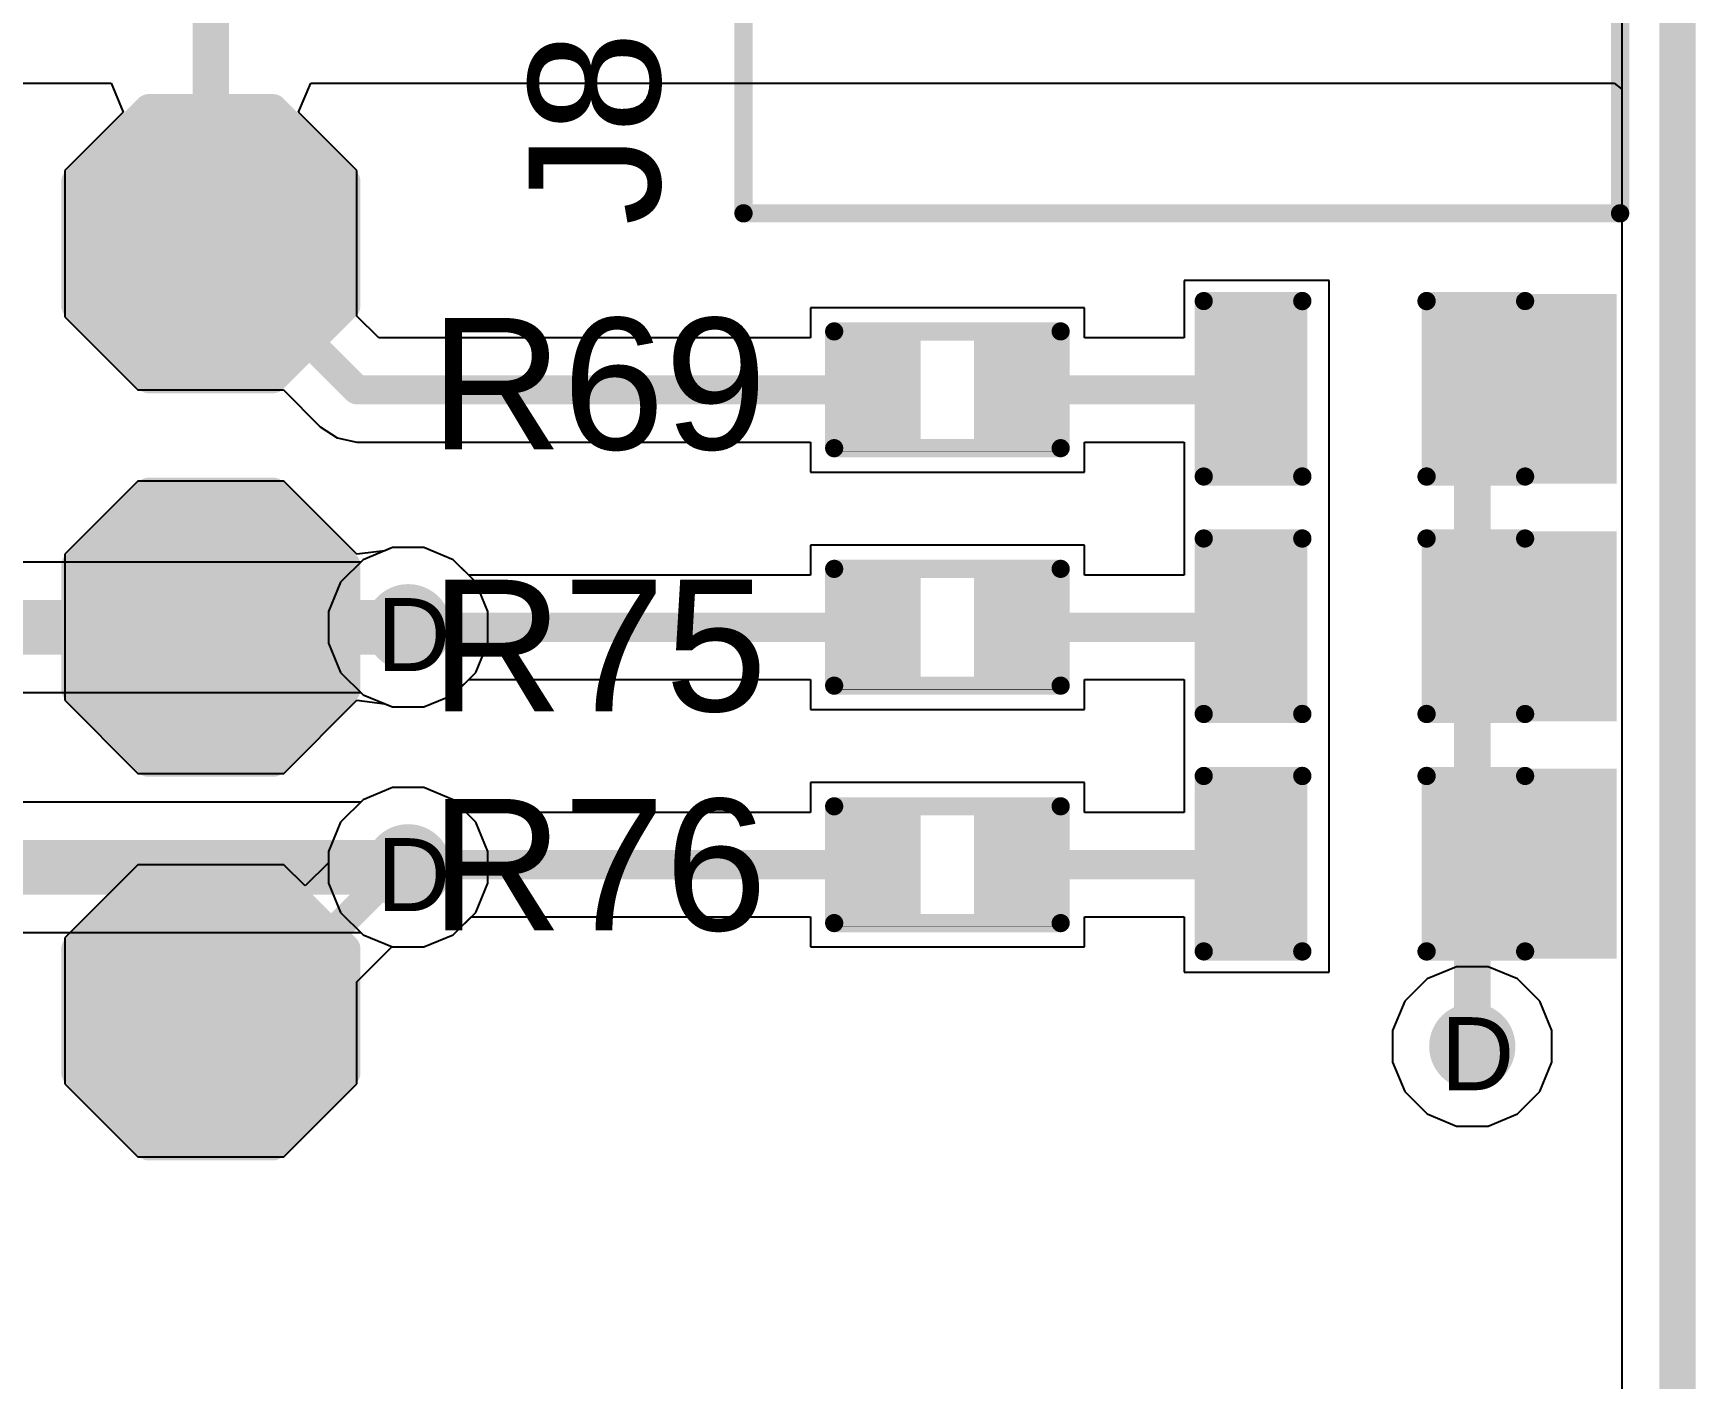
# Model space of a CAD drawing. Header units: inches. Extents: x -11 to 5428, y 0 to 5423.
# Drawn here: x 332.57 to 344.13, y 41.25 to 50.6 of the extents above; entities that cross this region are included whole.
import ezdxf

# ---------------------------------------------------------------- set-up
doc = ezdxf.new("R2010")
doc.units = ezdxf.units.IN
for name, color, linetype in [('Board Outline', 216, 'Continuous'), ('Bottom Layer', 5, 'Continuous'), ('Drill Drawing', 1, 'Continuous'), ('GND', 16, 'Continuous'), ('PWR', 76, 'Continuous'), ('Top Layer', 1, 'Continuous'), ('Top Overlay', 2, 'Continuous'), ('Top Paste', 8, 'Continuous'), ('Top Solder', 216, 'Continuous'), ('Via Holes', 16, 'Continuous')]:
    doc.layers.add(name, color=color, linetype=linetype)
doc.styles.add('Arial', font='', dxfattribs={"height": 0.2})
doc.styles.get('Arial').set_extended_font_data('Arial')

# ---------------------------------------------------------------- blocks, each defined once
blk = doc.blocks.new('T__________565')
at = {"layer": 'Top Layer'}
blk.add_hatch(color=1, dxfattribs=at).paths.add_polyline_path([(0.381, 0.762), (-0.381, 0.762), (-0.762, 0.381), (-0.762, -0.381), (-0.381, -0.762), (0.381, -0.762), (0.762, -0.381), (0.762, 0.381)])
at = {"layer": 'Top Paste'}
blk.add_hatch(color=8, dxfattribs=at).paths.add_polyline_path([(0.381, 0.762), (-0.381, 0.762), (-0.762, 0.381), (-0.762, -0.381), (-0.381, -0.762), (0.381, -0.762), (0.762, -0.381), (0.762, 0.381)])
at = {"layer": 'Top Solder'}
blk.add_hatch(color=216, dxfattribs=at).paths.add_polyline_path([(0.432, 0.864), (-0.432, 0.864), (-0.864, 0.432), (-0.864, -0.432), (-0.432, -0.864), (0.432, -0.864), (0.864, -0.432), (0.864, 0.432)])
at = {"layer": 'Top Overlay'}
for points in [[(-0.432, 0.94, 0.2, 0.2, 0), (-0.94, 0.432, 0.2, 0.2, 0)], [(-0.432, 0.94, 0.2, 0.2, 0), (0.432, 0.94, 0.2, 0.2, 0)], [(0.432, 0.94, 0.2, 0.2, 0), (0.94, 0.432, 0.2, 0.2, 0)], [(-0.94, 0.432, 0.2, 0.2, 0), (-0.94, -0.432, 0.2, 0.2, 0)], [(0.94, 0.432, 0.2, 0.2, 0), (0.94, -0.432, 0.2, 0.2, 0)], [(-0.94, -0.432, 0.2, 0.2, 0), (-0.432, -0.94, 0.2, 0.2, 0)], [(0.94, -0.432, 0.2, 0.2, 0), (0.432, -0.94, 0.2, 0.2, 0)], [(-0.432, -0.94, 0.2, 0.2, 0), (0.432, -0.94, 0.2, 0.2, 0)]]:
    blk.add_lwpolyline(points, format="xyseb", dxfattribs=at)
for points in [[(-0.482, 0.94, 0.1, 0.1, 1), (-0.382, 0.94, 0.1, 0.1, 1)], [(-0.482, 0.94, 0.1, 0.1, 1), (-0.382, 0.94, 0.1, 0.1, 1)], [(0.382, 0.94, 0.1, 0.1, 1), (0.482, 0.94, 0.1, 0.1, 1)], [(0.382, 0.94, 0.1, 0.1, 1), (0.482, 0.94, 0.1, 0.1, 1)], [(-0.99, 0.432, 0.1, 0.1, 1), (-0.89, 0.432, 0.1, 0.1, 1)], [(-0.99, 0.432, 0.1, 0.1, 1), (-0.89, 0.432, 0.1, 0.1, 1)], [(0.89, 0.432, 0.1, 0.1, 1), (0.99, 0.432, 0.1, 0.1, 1)], [(0.89, 0.432, 0.1, 0.1, 1), (0.99, 0.432, 0.1, 0.1, 1)], [(-0.99, -0.432, 0.1, 0.1, 1), (-0.89, -0.432, 0.1, 0.1, 1)], [(-0.99, -0.432, 0.1, 0.1, 1), (-0.89, -0.432, 0.1, 0.1, 1)], [(0.89, -0.432, 0.1, 0.1, 1), (0.99, -0.432, 0.1, 0.1, 1)], [(0.89, -0.432, 0.1, 0.1, 1), (0.99, -0.432, 0.1, 0.1, 1)], [(-0.482, -0.94, 0.1, 0.1, 1), (-0.382, -0.94, 0.1, 0.1, 1)], [(-0.482, -0.94, 0.1, 0.1, 1), (-0.382, -0.94, 0.1, 0.1, 1)], [(0.382, -0.94, 0.1, 0.1, 1), (0.482, -0.94, 0.1, 0.1, 1)], [(0.382, -0.94, 0.1, 0.1, 1), (0.482, -0.94, 0.1, 0.1, 1)]]:
    blk.add_lwpolyline(points, format="xyseb", close=True, dxfattribs=at)
blk = doc.blocks.new('LED_0603_566')
at = {"layer": 'Top Layer'}
for points in [[(-1, 0.5), (-0.5, 0.5), (-0.5, -0.5), (-1, -0.5)], [(0.5, 0.5), (1, 0.5), (1, -0.5), (0.5, -0.5)]]:
    blk.add_hatch(color=1, dxfattribs=at).paths.add_polyline_path(points)
at = {"layer": 'Top Overlay'}
blk.add_hatch(color=2, dxfattribs=at).paths.add_polyline_path([(1.118, -0.66), (1.753, -0.66), (1.753, 0.66), (1.118, 0.66)])
at = {"layer": 'Top Paste'}
for points in [[(-1, 0.5), (-0.5, 0.5), (-0.5, -0.5), (-1, -0.5)], [(0.5, 0.5), (1, 0.5), (1, -0.5), (0.5, -0.5)]]:
    blk.add_hatch(color=8, dxfattribs=at).paths.add_polyline_path(points)
at = {"layer": 'Top Solder'}
for points in [[(-1.102, 0.602), (-0.398, 0.602), (-0.398, -0.602), (-1.102, -0.602)], [(0.398, 0.602), (1.102, 0.602), (1.102, -0.602), (0.398, -0.602)]]:
    blk.add_hatch(color=216, dxfattribs=at).paths.add_polyline_path(points)
at = {"layer": 'Top Overlay'}
for points in [[(-1.118, -0.61, 0.127, 0.127, 0), (-1.118, 0.61, 0.127, 0.127, 0)], [(-1.118, 0.61, 0.127, 0.127, 0), (-0.432, 0.61, 0.127, 0.127, 0)], [(0.432, 0.61, 0.127, 0.127, 0), (1.118, 0.61, 0.127, 0.127, 0)], [(1.118, -0.61, 0.127, 0.127, 0), (1.118, 0.61, 0.127, 0.127, 0)], [(-1.118, -0.61, 0.127, 0.127, 0), (-0.432, -0.61, 0.127, 0.127, 0)], [(0.432, -0.61, 0.127, 0.127, 0), (1.118, -0.61, 0.127, 0.127, 0)]]:
    blk.add_lwpolyline(points, format="xyseb", dxfattribs=at)
for points in [[(-1.149, 0.61, 0.0635, 0.0635, 1), (-1.086, 0.61, 0.0635, 0.0635, 1)], [(-1.149, 0.61, 0.0635, 0.0635, 1), (-1.086, 0.61, 0.0635, 0.0635, 1)], [(-0.464, 0.61, 0.0635, 0.0635, 1), (-0.4, 0.61, 0.0635, 0.0635, 1)], [(0.4, 0.61, 0.0635, 0.0635, 1), (0.464, 0.61, 0.0635, 0.0635, 1)], [(1.086, 0.61, 0.0635, 0.0635, 1), (1.149, 0.61, 0.0635, 0.0635, 1)], [(1.086, 0.61, 0.0635, 0.0635, 1), (1.149, 0.61, 0.0635, 0.0635, 1)], [(-1.149, -0.61, 0.0635, 0.0635, 1), (-1.086, -0.61, 0.0635, 0.0635, 1)], [(-1.149, -0.61, 0.0635, 0.0635, 1), (-1.086, -0.61, 0.0635, 0.0635, 1)], [(-0.464, -0.61, 0.0635, 0.0635, 1), (-0.4, -0.61, 0.0635, 0.0635, 1)], [(0.4, -0.61, 0.0635, 0.0635, 1), (0.464, -0.61, 0.0635, 0.0635, 1)], [(1.086, -0.61, 0.0635, 0.0635, 1), (1.149, -0.61, 0.0635, 0.0635, 1)], [(1.086, -0.61, 0.0635, 0.0635, 1), (1.149, -0.61, 0.0635, 0.0635, 1)]]:
    blk.add_lwpolyline(points, format="xyseb", close=True, dxfattribs=at)
blk = doc.blocks.new('LED_0603_567')
at = {"layer": 'Top Layer'}
for points in [[(-1, 0.5), (-0.5, 0.5), (-0.5, -0.5), (-1, -0.5)], [(0.5, 0.5), (1, 0.5), (1, -0.5), (0.5, -0.5)]]:
    blk.add_hatch(color=1, dxfattribs=at).paths.add_polyline_path(points)
at = {"layer": 'Top Overlay'}
blk.add_hatch(color=2, dxfattribs=at).paths.add_polyline_path([(1.118, -0.66), (1.753, -0.66), (1.753, 0.66), (1.118, 0.66)])
at = {"layer": 'Top Paste'}
for points in [[(-1, 0.5), (-0.5, 0.5), (-0.5, -0.5), (-1, -0.5)], [(0.5, 0.5), (1, 0.5), (1, -0.5), (0.5, -0.5)]]:
    blk.add_hatch(color=8, dxfattribs=at).paths.add_polyline_path(points)
at = {"layer": 'Top Solder'}
for points in [[(-1.102, 0.602), (-0.398, 0.602), (-0.398, -0.602), (-1.102, -0.602)], [(0.398, 0.602), (1.102, 0.602), (1.102, -0.602), (0.398, -0.602)]]:
    blk.add_hatch(color=216, dxfattribs=at).paths.add_polyline_path(points)
at = {"layer": 'Top Overlay'}
for points in [[(-1.118, -0.61, 0.127, 0.127, 0), (-1.118, 0.61, 0.127, 0.127, 0)], [(-1.118, 0.61, 0.127, 0.127, 0), (-0.432, 0.61, 0.127, 0.127, 0)], [(0.432, 0.61, 0.127, 0.127, 0), (1.118, 0.61, 0.127, 0.127, 0)], [(1.118, -0.61, 0.127, 0.127, 0), (1.118, 0.61, 0.127, 0.127, 0)], [(-1.118, -0.61, 0.127, 0.127, 0), (-0.432, -0.61, 0.127, 0.127, 0)], [(0.432, -0.61, 0.127, 0.127, 0), (1.118, -0.61, 0.127, 0.127, 0)]]:
    blk.add_lwpolyline(points, format="xyseb", dxfattribs=at)
for points in [[(-1.149, 0.61, 0.0635, 0.0635, 1), (-1.086, 0.61, 0.0635, 0.0635, 1)], [(-1.149, 0.61, 0.0635, 0.0635, 1), (-1.086, 0.61, 0.0635, 0.0635, 1)], [(-0.464, 0.61, 0.0635, 0.0635, 1), (-0.4, 0.61, 0.0635, 0.0635, 1)], [(0.4, 0.61, 0.0635, 0.0635, 1), (0.464, 0.61, 0.0635, 0.0635, 1)], [(1.086, 0.61, 0.0635, 0.0635, 1), (1.149, 0.61, 0.0635, 0.0635, 1)], [(1.086, 0.61, 0.0635, 0.0635, 1), (1.149, 0.61, 0.0635, 0.0635, 1)], [(-1.149, -0.61, 0.0635, 0.0635, 1), (-1.086, -0.61, 0.0635, 0.0635, 1)], [(-1.149, -0.61, 0.0635, 0.0635, 1), (-1.086, -0.61, 0.0635, 0.0635, 1)], [(-0.464, -0.61, 0.0635, 0.0635, 1), (-0.4, -0.61, 0.0635, 0.0635, 1)], [(0.4, -0.61, 0.0635, 0.0635, 1), (0.464, -0.61, 0.0635, 0.0635, 1)], [(1.086, -0.61, 0.0635, 0.0635, 1), (1.149, -0.61, 0.0635, 0.0635, 1)], [(1.086, -0.61, 0.0635, 0.0635, 1), (1.149, -0.61, 0.0635, 0.0635, 1)]]:
    blk.add_lwpolyline(points, format="xyseb", close=True, dxfattribs=at)
blk = doc.blocks.new('LED_0603_568')
at = {"layer": 'Top Layer'}
for points in [[(-1, 0.5), (-0.5, 0.5), (-0.5, -0.5), (-1, -0.5)], [(0.5, 0.5), (1, 0.5), (1, -0.5), (0.5, -0.5)]]:
    blk.add_hatch(color=1, dxfattribs=at).paths.add_polyline_path(points)
at = {"layer": 'Top Overlay'}
blk.add_hatch(color=2, dxfattribs=at).paths.add_polyline_path([(1.118, -0.66), (1.753, -0.66), (1.753, 0.66), (1.118, 0.66)])
at = {"layer": 'Top Paste'}
for points in [[(-1, 0.5), (-0.5, 0.5), (-0.5, -0.5), (-1, -0.5)], [(0.5, 0.5), (1, 0.5), (1, -0.5), (0.5, -0.5)]]:
    blk.add_hatch(color=8, dxfattribs=at).paths.add_polyline_path(points)
at = {"layer": 'Top Solder'}
for points in [[(-1.102, 0.602), (-0.398, 0.602), (-0.398, -0.602), (-1.102, -0.602)], [(0.398, 0.602), (1.102, 0.602), (1.102, -0.602), (0.398, -0.602)]]:
    blk.add_hatch(color=216, dxfattribs=at).paths.add_polyline_path(points)
at = {"layer": 'Top Overlay'}
for points in [[(-1.118, -0.61, 0.127, 0.127, 0), (-1.118, 0.61, 0.127, 0.127, 0)], [(-1.118, 0.61, 0.127, 0.127, 0), (-0.432, 0.61, 0.127, 0.127, 0)], [(0.432, 0.61, 0.127, 0.127, 0), (1.118, 0.61, 0.127, 0.127, 0)], [(1.118, -0.61, 0.127, 0.127, 0), (1.118, 0.61, 0.127, 0.127, 0)], [(-1.118, -0.61, 0.127, 0.127, 0), (-0.432, -0.61, 0.127, 0.127, 0)], [(0.432, -0.61, 0.127, 0.127, 0), (1.118, -0.61, 0.127, 0.127, 0)]]:
    blk.add_lwpolyline(points, format="xyseb", dxfattribs=at)
for points in [[(-1.149, 0.61, 0.0635, 0.0635, 1), (-1.086, 0.61, 0.0635, 0.0635, 1)], [(-1.149, 0.61, 0.0635, 0.0635, 1), (-1.086, 0.61, 0.0635, 0.0635, 1)], [(-0.464, 0.61, 0.0635, 0.0635, 1), (-0.4, 0.61, 0.0635, 0.0635, 1)], [(0.4, 0.61, 0.0635, 0.0635, 1), (0.464, 0.61, 0.0635, 0.0635, 1)], [(1.086, 0.61, 0.0635, 0.0635, 1), (1.149, 0.61, 0.0635, 0.0635, 1)], [(1.086, 0.61, 0.0635, 0.0635, 1), (1.149, 0.61, 0.0635, 0.0635, 1)], [(-1.149, -0.61, 0.0635, 0.0635, 1), (-1.086, -0.61, 0.0635, 0.0635, 1)], [(-1.149, -0.61, 0.0635, 0.0635, 1), (-1.086, -0.61, 0.0635, 0.0635, 1)], [(-0.464, -0.61, 0.0635, 0.0635, 1), (-0.4, -0.61, 0.0635, 0.0635, 1)], [(0.4, -0.61, 0.0635, 0.0635, 1), (0.464, -0.61, 0.0635, 0.0635, 1)], [(1.086, -0.61, 0.0635, 0.0635, 1), (1.149, -0.61, 0.0635, 0.0635, 1)], [(1.086, -0.61, 0.0635, 0.0635, 1), (1.149, -0.61, 0.0635, 0.0635, 1)]]:
    blk.add_lwpolyline(points, format="xyseb", close=True, dxfattribs=at)
blk = doc.blocks.new('178_6165_0002_591')
at = {"layer": 'Top Overlay'}
for points in [[(10.033, 3.048, 0.127, 0.127, 0), (-10.033, 3.048, 0.127, 0.127, 0)], [(10.033, -3.048, 0.127, 0.127, 0), (10.033, 3.048, 0.127, 0.127, 0)], [(10.033, -3.048, 0.127, 0.127, 0), (-10.033, -3.048, 0.127, 0.127, 0)]]:
    blk.add_lwpolyline(points, format="xyseb", dxfattribs=at)
for points in [[(10.001, 3.048, 0.0635, 0.0635, 1), (10.065, 3.048, 0.0635, 0.0635, 1)], [(10.001, 3.048, 0.0635, 0.0635, 1), (10.065, 3.048, 0.0635, 0.0635, 1)], [(10.001, -3.048, 0.0635, 0.0635, 1), (10.065, -3.048, 0.0635, 0.0635, 1)], [(10.001, -3.048, 0.0635, 0.0635, 1), (10.065, -3.048, 0.0635, 0.0635, 1)]]:
    blk.add_lwpolyline(points, format="xyseb", close=True, dxfattribs=at)
blk = doc.blocks.new('R___0402_594')
at = {"layer": 'Top Layer'}
for points in [[(-0.699, -0.317), (-0.699, 0.318), (-0.241, 0.318), (-0.241, -0.317)], [(0.241, -0.317), (0.241, 0.318), (0.698, 0.318), (0.698, -0.317)]]:
    blk.add_hatch(color=1, dxfattribs=at).paths.add_polyline_path(points)
at = {"layer": 'Top Paste'}
for points in [[(-0.699, -0.317), (-0.699, 0.318), (-0.241, 0.318), (-0.241, -0.317)], [(0.241, -0.317), (0.241, 0.318), (0.698, 0.318), (0.698, -0.317)]]:
    blk.add_hatch(color=8, dxfattribs=at).paths.add_polyline_path(points)
at = {"layer": 'Top Solder'}
for points in [[(-0.754, -0.372), (-0.754, 0.373), (-0.186, 0.373), (-0.186, -0.372)], [(0.186, -0.372), (0.186, 0.373), (0.753, 0.373), (0.753, -0.372)]]:
    blk.add_hatch(color=216, dxfattribs=at).paths.add_polyline_path(points)
at = {"layer": 'Top Overlay'}
for points in [[(-0.787, 0.406, 0.127, 0.127, 0), (0.787, 0.406, 0.127, 0.127, 0)], [(-0.787, -0.406, 0.127, 0.127, 0), (-0.787, 0.406, 0.127, 0.127, 0)], [(0.787, -0.406, 0.127, 0.127, 0), (0.787, 0.406, 0.127, 0.127, 0)], [(-0.787, -0.406, 0.127, 0.127, 0), (0.787, -0.406, 0.127, 0.127, 0)], [(-0.813, -0.432, 0.00323, 0.00323, 0), (0.813, -0.432, 0.00323, 0.00323, 0)]]:
    blk.add_lwpolyline(points, format="xyseb", dxfattribs=at)
for points in [[(-0.819, 0.406, 0.0635, 0.0635, 1), (-0.756, 0.406, 0.0635, 0.0635, 1)], [(-0.819, 0.406, 0.0635, 0.0635, 1), (-0.756, 0.406, 0.0635, 0.0635, 1)], [(0.756, 0.406, 0.0635, 0.0635, 1), (0.819, 0.406, 0.0635, 0.0635, 1)], [(0.756, 0.406, 0.0635, 0.0635, 1), (0.819, 0.406, 0.0635, 0.0635, 1)], [(-0.819, -0.406, 0.0635, 0.0635, 1), (-0.756, -0.406, 0.0635, 0.0635, 1)], [(-0.819, -0.406, 0.0635, 0.0635, 1), (-0.756, -0.406, 0.0635, 0.0635, 1)], [(0.756, -0.406, 0.0635, 0.0635, 1), (0.819, -0.406, 0.0635, 0.0635, 1)], [(0.756, -0.406, 0.0635, 0.0635, 1), (0.819, -0.406, 0.0635, 0.0635, 1)], [(-0.814, -0.432, 0.00161, 0.00161, 1), (-0.812, -0.432, 0.00161, 0.00161, 1)], [(0.812, -0.432, 0.00161, 0.00161, 1), (0.814, -0.432, 0.00161, 0.00161, 1)]]:
    blk.add_lwpolyline(points, format="xyseb", close=True, dxfattribs=at)
blk = doc.blocks.new('R___0402_597')
at = {"layer": 'Top Layer'}
for points in [[(-0.699, -0.317), (-0.699, 0.318), (-0.241, 0.318), (-0.241, -0.317)], [(0.241, -0.317), (0.241, 0.318), (0.698, 0.318), (0.698, -0.317)]]:
    blk.add_hatch(color=1, dxfattribs=at).paths.add_polyline_path(points)
at = {"layer": 'Top Paste'}
for points in [[(-0.699, -0.317), (-0.699, 0.318), (-0.241, 0.318), (-0.241, -0.317)], [(0.241, -0.317), (0.241, 0.318), (0.698, 0.318), (0.698, -0.317)]]:
    blk.add_hatch(color=8, dxfattribs=at).paths.add_polyline_path(points)
at = {"layer": 'Top Solder'}
for points in [[(-0.754, -0.372), (-0.754, 0.373), (-0.186, 0.373), (-0.186, -0.372)], [(0.186, -0.372), (0.186, 0.373), (0.753, 0.373), (0.753, -0.372)]]:
    blk.add_hatch(color=216, dxfattribs=at).paths.add_polyline_path(points)
at = {"layer": 'Top Overlay'}
for points in [[(-0.787, 0.406, 0.127, 0.127, 0), (0.787, 0.406, 0.127, 0.127, 0)], [(-0.787, -0.406, 0.127, 0.127, 0), (-0.787, 0.406, 0.127, 0.127, 0)], [(0.787, -0.406, 0.127, 0.127, 0), (0.787, 0.406, 0.127, 0.127, 0)], [(-0.787, -0.406, 0.127, 0.127, 0), (0.787, -0.406, 0.127, 0.127, 0)], [(-0.813, -0.432, 0.00323, 0.00323, 0), (0.813, -0.432, 0.00323, 0.00323, 0)]]:
    blk.add_lwpolyline(points, format="xyseb", dxfattribs=at)
for points in [[(-0.819, 0.406, 0.0635, 0.0635, 1), (-0.756, 0.406, 0.0635, 0.0635, 1)], [(-0.819, 0.406, 0.0635, 0.0635, 1), (-0.756, 0.406, 0.0635, 0.0635, 1)], [(0.756, 0.406, 0.0635, 0.0635, 1), (0.819, 0.406, 0.0635, 0.0635, 1)], [(0.756, 0.406, 0.0635, 0.0635, 1), (0.819, 0.406, 0.0635, 0.0635, 1)], [(-0.819, -0.406, 0.0635, 0.0635, 1), (-0.756, -0.406, 0.0635, 0.0635, 1)], [(-0.819, -0.406, 0.0635, 0.0635, 1), (-0.756, -0.406, 0.0635, 0.0635, 1)], [(0.756, -0.406, 0.0635, 0.0635, 1), (0.819, -0.406, 0.0635, 0.0635, 1)], [(0.756, -0.406, 0.0635, 0.0635, 1), (0.819, -0.406, 0.0635, 0.0635, 1)], [(-0.814, -0.432, 0.00161, 0.00161, 1), (-0.812, -0.432, 0.00161, 0.00161, 1)], [(0.812, -0.432, 0.00161, 0.00161, 1), (0.814, -0.432, 0.00161, 0.00161, 1)]]:
    blk.add_lwpolyline(points, format="xyseb", close=True, dxfattribs=at)
blk = doc.blocks.new('R___0402_598')
at = {"layer": 'Top Layer'}
for points in [[(-0.699, -0.317), (-0.699, 0.318), (-0.241, 0.318), (-0.241, -0.317)], [(0.241, -0.317), (0.241, 0.318), (0.698, 0.318), (0.698, -0.317)]]:
    blk.add_hatch(color=1, dxfattribs=at).paths.add_polyline_path(points)
at = {"layer": 'Top Paste'}
for points in [[(-0.699, -0.317), (-0.699, 0.318), (-0.241, 0.318), (-0.241, -0.317)], [(0.241, -0.317), (0.241, 0.318), (0.698, 0.318), (0.698, -0.317)]]:
    blk.add_hatch(color=8, dxfattribs=at).paths.add_polyline_path(points)
at = {"layer": 'Top Solder'}
for points in [[(-0.754, -0.372), (-0.754, 0.373), (-0.186, 0.373), (-0.186, -0.372)], [(0.186, -0.372), (0.186, 0.373), (0.753, 0.373), (0.753, -0.372)]]:
    blk.add_hatch(color=216, dxfattribs=at).paths.add_polyline_path(points)
at = {"layer": 'Top Overlay'}
for points in [[(-0.787, -0.406, 0.127, 0.127, 0), (-0.787, 0.406, 0.127, 0.127, 0)], [(-0.787, 0.406, 0.127, 0.127, 0), (0.787, 0.406, 0.127, 0.127, 0)], [(0.787, -0.406, 0.127, 0.127, 0), (0.787, 0.406, 0.127, 0.127, 0)], [(-0.787, -0.406, 0.127, 0.127, 0), (0.787, -0.406, 0.127, 0.127, 0)], [(-0.813, -0.432, 0.00323, 0.00323, 0), (0.813, -0.432, 0.00323, 0.00323, 0)]]:
    blk.add_lwpolyline(points, format="xyseb", dxfattribs=at)
for points in [[(-0.819, 0.406, 0.0635, 0.0635, 1), (-0.756, 0.406, 0.0635, 0.0635, 1)], [(-0.819, 0.406, 0.0635, 0.0635, 1), (-0.756, 0.406, 0.0635, 0.0635, 1)], [(0.756, 0.406, 0.0635, 0.0635, 1), (0.819, 0.406, 0.0635, 0.0635, 1)], [(0.756, 0.406, 0.0635, 0.0635, 1), (0.819, 0.406, 0.0635, 0.0635, 1)], [(-0.819, -0.406, 0.0635, 0.0635, 1), (-0.756, -0.406, 0.0635, 0.0635, 1)], [(-0.819, -0.406, 0.0635, 0.0635, 1), (-0.756, -0.406, 0.0635, 0.0635, 1)], [(0.756, -0.406, 0.0635, 0.0635, 1), (0.819, -0.406, 0.0635, 0.0635, 1)], [(0.756, -0.406, 0.0635, 0.0635, 1), (0.819, -0.406, 0.0635, 0.0635, 1)], [(-0.814, -0.432, 0.00161, 0.00161, 1), (-0.812, -0.432, 0.00161, 0.00161, 1)], [(0.812, -0.432, 0.00161, 0.00161, 1), (0.814, -0.432, 0.00161, 0.00161, 1)]]:
    blk.add_lwpolyline(points, format="xyseb", close=True, dxfattribs=at)
blk = doc.blocks.new('T__________599')
at = {"layer": 'Top Layer'}
blk.add_hatch(color=1, dxfattribs=at).paths.add_polyline_path([(0.381, 0.762), (-0.381, 0.762), (-0.762, 0.381), (-0.762, -0.381), (-0.381, -0.762), (0.381, -0.762), (0.762, -0.381), (0.762, 0.381)])
at = {"layer": 'Top Paste'}
blk.add_hatch(color=8, dxfattribs=at).paths.add_polyline_path([(0.381, 0.762), (-0.381, 0.762), (-0.762, 0.381), (-0.762, -0.381), (-0.381, -0.762), (0.381, -0.762), (0.762, -0.381), (0.762, 0.381)])
at = {"layer": 'Top Solder'}
blk.add_hatch(color=216, dxfattribs=at).paths.add_polyline_path([(0.432, 0.864), (-0.432, 0.864), (-0.864, 0.432), (-0.864, -0.432), (-0.432, -0.864), (0.432, -0.864), (0.864, -0.432), (0.864, 0.432)])
at = {"layer": 'Top Overlay'}
for points in [[(-0.432, 0.94, 0.2, 0.2, 0), (-0.94, 0.432, 0.2, 0.2, 0)], [(0.432, 0.94, 0.2, 0.2, 0), (-0.432, 0.94, 0.2, 0.2, 0)], [(0.94, 0.432, 0.2, 0.2, 0), (0.432, 0.94, 0.2, 0.2, 0)], [(-0.94, 0.432, 0.2, 0.2, 0), (-0.94, -0.432, 0.2, 0.2, 0)], [(0.94, 0.432, 0.2, 0.2, 0), (0.94, -0.432, 0.2, 0.2, 0)], [(-0.432, -0.94, 0.2, 0.2, 0), (-0.94, -0.432, 0.2, 0.2, 0)], [(0.94, -0.432, 0.2, 0.2, 0), (0.432, -0.94, 0.2, 0.2, 0)], [(0.432, -0.94, 0.2, 0.2, 0), (-0.432, -0.94, 0.2, 0.2, 0)]]:
    blk.add_lwpolyline(points, format="xyseb", dxfattribs=at)
for points in [[(-0.482, 0.94, 0.1, 0.1, 1), (-0.382, 0.94, 0.1, 0.1, 1)], [(-0.482, 0.94, 0.1, 0.1, 1), (-0.382, 0.94, 0.1, 0.1, 1)], [(0.382, 0.94, 0.1, 0.1, 1), (0.482, 0.94, 0.1, 0.1, 1)], [(0.382, 0.94, 0.1, 0.1, 1), (0.482, 0.94, 0.1, 0.1, 1)], [(-0.99, 0.432, 0.1, 0.1, 1), (-0.89, 0.432, 0.1, 0.1, 1)], [(-0.99, 0.432, 0.1, 0.1, 1), (-0.89, 0.432, 0.1, 0.1, 1)], [(0.89, 0.432, 0.1, 0.1, 1), (0.99, 0.432, 0.1, 0.1, 1)], [(0.89, 0.432, 0.1, 0.1, 1), (0.99, 0.432, 0.1, 0.1, 1)], [(-0.99, -0.432, 0.1, 0.1, 1), (-0.89, -0.432, 0.1, 0.1, 1)], [(-0.99, -0.432, 0.1, 0.1, 1), (-0.89, -0.432, 0.1, 0.1, 1)], [(0.89, -0.432, 0.1, 0.1, 1), (0.99, -0.432, 0.1, 0.1, 1)], [(0.89, -0.432, 0.1, 0.1, 1), (0.99, -0.432, 0.1, 0.1, 1)], [(-0.482, -0.94, 0.1, 0.1, 1), (-0.382, -0.94, 0.1, 0.1, 1)], [(-0.482, -0.94, 0.1, 0.1, 1), (-0.382, -0.94, 0.1, 0.1, 1)], [(0.382, -0.94, 0.1, 0.1, 1), (0.482, -0.94, 0.1, 0.1, 1)], [(0.382, -0.94, 0.1, 0.1, 1), (0.482, -0.94, 0.1, 0.1, 1)]]:
    blk.add_lwpolyline(points, format="xyseb", close=True, dxfattribs=at)
blk = doc.blocks.new('T__________600')
at = {"layer": 'Top Layer'}
blk.add_hatch(color=1, dxfattribs=at).paths.add_polyline_path([(0.381, 0.762), (-0.381, 0.762), (-0.762, 0.381), (-0.762, -0.381), (-0.381, -0.762), (0.381, -0.762), (0.762, -0.381), (0.762, 0.381)])
at = {"layer": 'Top Paste'}
blk.add_hatch(color=8, dxfattribs=at).paths.add_polyline_path([(0.381, 0.762), (-0.381, 0.762), (-0.762, 0.381), (-0.762, -0.381), (-0.381, -0.762), (0.381, -0.762), (0.762, -0.381), (0.762, 0.381)])
at = {"layer": 'Top Solder'}
blk.add_hatch(color=216, dxfattribs=at).paths.add_polyline_path([(0.432, 0.864), (-0.432, 0.864), (-0.864, 0.432), (-0.864, -0.432), (-0.432, -0.864), (0.432, -0.864), (0.864, -0.432), (0.864, 0.432)])
at = {"layer": 'Top Overlay'}
for points in [[(-0.432, 0.94, 0.2, 0.2, 0), (-0.94, 0.432, 0.2, 0.2, 0)], [(0.432, 0.94, 0.2, 0.2, 0), (-0.432, 0.94, 0.2, 0.2, 0)], [(0.94, 0.432, 0.2, 0.2, 0), (0.432, 0.94, 0.2, 0.2, 0)], [(-0.94, 0.432, 0.2, 0.2, 0), (-0.94, -0.432, 0.2, 0.2, 0)], [(0.94, 0.432, 0.2, 0.2, 0), (0.94, -0.432, 0.2, 0.2, 0)], [(-0.432, -0.94, 0.2, 0.2, 0), (-0.94, -0.432, 0.2, 0.2, 0)], [(0.94, -0.432, 0.2, 0.2, 0), (0.432, -0.94, 0.2, 0.2, 0)], [(0.432, -0.94, 0.2, 0.2, 0), (-0.432, -0.94, 0.2, 0.2, 0)]]:
    blk.add_lwpolyline(points, format="xyseb", dxfattribs=at)
for points in [[(-0.482, 0.94, 0.1, 0.1, 1), (-0.382, 0.94, 0.1, 0.1, 1)], [(-0.482, 0.94, 0.1, 0.1, 1), (-0.382, 0.94, 0.1, 0.1, 1)], [(0.382, 0.94, 0.1, 0.1, 1), (0.482, 0.94, 0.1, 0.1, 1)], [(0.382, 0.94, 0.1, 0.1, 1), (0.482, 0.94, 0.1, 0.1, 1)], [(-0.99, 0.432, 0.1, 0.1, 1), (-0.89, 0.432, 0.1, 0.1, 1)], [(-0.99, 0.432, 0.1, 0.1, 1), (-0.89, 0.432, 0.1, 0.1, 1)], [(0.89, 0.432, 0.1, 0.1, 1), (0.99, 0.432, 0.1, 0.1, 1)], [(0.89, 0.432, 0.1, 0.1, 1), (0.99, 0.432, 0.1, 0.1, 1)], [(-0.99, -0.432, 0.1, 0.1, 1), (-0.89, -0.432, 0.1, 0.1, 1)], [(-0.99, -0.432, 0.1, 0.1, 1), (-0.89, -0.432, 0.1, 0.1, 1)], [(0.89, -0.432, 0.1, 0.1, 1), (0.99, -0.432, 0.1, 0.1, 1)], [(0.89, -0.432, 0.1, 0.1, 1), (0.99, -0.432, 0.1, 0.1, 1)], [(-0.482, -0.94, 0.1, 0.1, 1), (-0.382, -0.94, 0.1, 0.1, 1)], [(-0.482, -0.94, 0.1, 0.1, 1), (-0.382, -0.94, 0.1, 0.1, 1)], [(0.382, -0.94, 0.1, 0.1, 1), (0.482, -0.94, 0.1, 0.1, 1)], [(0.382, -0.94, 0.1, 0.1, 1), (0.482, -0.94, 0.1, 0.1, 1)]]:
    blk.add_lwpolyline(points, format="xyseb", close=True, dxfattribs=at)

msp = doc.modelspace()

# ---------------------------------------------------------------- hatches: boundary and pattern name
at = {"layer": 'Bottom Layer'}
h = msp.add_hatch(color=5, dxfattribs=at)
edge = h.paths.add_edge_path()
edge.add_arc((335.173, 46.475), 0.3, 0, 360)
h = msp.add_hatch(color=5, dxfattribs=at)
edge = h.paths.add_edge_path()
edge.add_arc((335.173, 44.806), 0.3, 0, 360)
h = msp.add_hatch(color=5, dxfattribs=at)
edge = h.paths.add_edge_path()
edge.add_arc((342.573, 43.561), 0.3, 0, 360)
at = {"layer": 'GND'}
h = msp.add_hatch(color=16, dxfattribs=at)
edge = h.paths.add_edge_path()
edge.add_arc((335.173, 46.475), 0.3, 0, 360)
h = msp.add_hatch(color=16, dxfattribs=at)
edge = h.paths.add_edge_path()
edge.add_arc((335.173, 44.806), 0.3, 0, 360)
h = msp.add_hatch(color=16, dxfattribs=at)
edge = h.paths.add_edge_path()
edge.add_arc((342.573, 43.561), 0.3, 0, 360)
at = {"layer": 'PWR'}
h = msp.add_hatch(color=76, dxfattribs=at)
edge = h.paths.add_edge_path()
edge.add_arc((335.173, 46.475), 0.3, 0, 360)
h = msp.add_hatch(color=76, dxfattribs=at)
edge = h.paths.add_edge_path()
edge.add_arc((335.173, 44.806), 0.3, 0, 360)
h = msp.add_hatch(color=76, dxfattribs=at)
edge = h.paths.add_edge_path()
edge.add_arc((342.573, 43.561), 0.3, 0, 360)
at = {"layer": 'Top Layer'}
h = msp.add_hatch(color=1, dxfattribs=at)
edge = h.paths.add_edge_path()
edge.add_arc((335.173, 46.475), 0.3, 0, 360)
h = msp.add_hatch(color=1, dxfattribs=at)
edge = h.paths.add_edge_path()
edge.add_arc((335.173, 44.806), 0.3, 0, 360)
h = msp.add_hatch(color=1, dxfattribs=at)
edge = h.paths.add_edge_path()
edge.add_arc((342.573, 43.561), 0.3, 0, 360)
at = {"layer": 'Via Holes'}
h = msp.add_hatch(color=7, dxfattribs=at)
edge = h.paths.add_edge_path()
edge.add_arc((335.173, 46.475), 0.15, 0, 360)
h = msp.add_hatch(color=7, dxfattribs=at)
edge = h.paths.add_edge_path()
edge.add_arc((335.173, 44.806), 0.15, 0, 360)
h = msp.add_hatch(color=7, dxfattribs=at)
edge = h.paths.add_edge_path()
edge.add_arc((342.573, 43.561), 0.15, 0, 360)

# ---------------------------------------------------------------- linework, layer by layer
at = {"layer": 'Board Outline'}
msp.add_lwpolyline([(344, 0, 0.254, 0.254, 0), (344, 110, 0.254, 0.254, 0)], format="xyseb", dxfattribs=at)
at = {"layer": 'Bottom Layer'}
for p, q in [((343.612, 100.285), (343.612, 9.715)), ((334.859, 46.944), (334.843, 46.928)), ((335.063, 47.029), (334.859, 46.944)), ((335.283, 47.029), (335.063, 47.029)), ((335.487, 46.944), (335.283, 47.029)), ((335.643, 46.788), (335.487, 46.944)), ((334.843, 46.928), (328.662, 46.928)), ((335.727, 46.585), (335.643, 46.788)), ((335.727, 46.364), (335.727, 46.585)), ((335.643, 46.161), (335.727, 46.364)), ((335.487, 46.005), (335.643, 46.161)), ((328.475, 46.021), (334.843, 46.021)), ((334.843, 46.021), (334.859, 46.005)), ((334.859, 46.005), (335.063, 45.921)), ((335.063, 45.921), (335.283, 45.921)), ((335.283, 45.921), (335.487, 46.005)), ((335.063, 45.36), (334.859, 45.275)), ((335.283, 45.36), (335.063, 45.36)), ((335.487, 45.275), (335.283, 45.36)), ((334.843, 45.259), (328.394, 45.259)), ((334.859, 45.275), (334.843, 45.259)), ((335.643, 45.119), (335.487, 45.275)), ((335.727, 44.916), (335.643, 45.119)), ((335.727, 44.695), (335.727, 44.916)), ((335.643, 44.492), (335.727, 44.695)), ((335.487, 44.336), (335.643, 44.492)), ((328.582, 44.352), (334.843, 44.352)), ((334.843, 44.352), (334.859, 44.336)), ((334.859, 44.336), (335.063, 44.252)), ((335.283, 44.252), (335.487, 44.336)), ((335.063, 44.252), (335.283, 44.252))]:
    msp.add_line(p, q, dxfattribs=at)
for points in [[(328.475, 46.475, 0.381, 0.381, 0), (335.173, 46.475, 0.381, 0.381, 0)], [(328.394, 44.806, 0.381, 0.381, 0), (335.173, 44.806, 0.381, 0.381, 0)]]:
    msp.add_lwpolyline(points, format="xyseb", dxfattribs=at)
for points in [[(335.078, 46.475, 0.191, 0.191, 1), (335.268, 46.475, 0.191, 0.191, 1)], [(335.078, 44.806, 0.191, 0.191, 1), (335.268, 44.806, 0.191, 0.191, 1)]]:
    msp.add_lwpolyline(points, format="xyseb", close=True, dxfattribs=at)
at = {"layer": 'GND'}
for p, q in [((343.612, 97.629), (343.612, 10.585)), ((334.859, 46.944), (334.703, 46.788)), ((335.063, 47.029), (334.859, 46.944)), ((335.283, 47.029), (335.063, 47.029)), ((335.487, 46.944), (335.283, 47.029)), ((335.643, 46.788), (335.487, 46.944)), ((334.703, 46.788), (334.619, 46.585)), ((335.727, 46.585), (335.643, 46.788)), ((334.619, 46.585), (334.619, 46.364)), ((335.727, 46.364), (335.727, 46.585)), ((334.619, 46.364), (334.703, 46.161)), ((335.643, 46.161), (335.727, 46.364)), ((334.703, 46.161), (334.859, 46.005)), ((335.487, 46.005), (335.643, 46.161)), ((334.859, 46.005), (335.063, 45.921)), ((335.063, 45.921), (335.283, 45.921)), ((335.283, 45.921), (335.487, 46.005)), ((335.063, 45.36), (334.859, 45.275)), ((335.283, 45.36), (335.063, 45.36)), ((335.487, 45.275), (335.283, 45.36)), ((334.859, 45.275), (334.703, 45.119)), ((335.643, 45.119), (335.487, 45.275)), ((334.703, 45.119), (334.619, 44.916)), ((335.727, 44.916), (335.643, 45.119)), ((334.619, 44.916), (334.619, 44.695)), ((335.727, 44.695), (335.727, 44.916)), ((334.619, 44.695), (334.703, 44.492)), ((335.643, 44.492), (335.727, 44.695)), ((334.703, 44.492), (334.859, 44.336)), ((335.487, 44.336), (335.643, 44.492)), ((334.859, 44.336), (335.063, 44.252)), ((335.283, 44.252), (335.487, 44.336)), ((335.063, 44.252), (335.283, 44.252))]:
    msp.add_line(p, q, dxfattribs=at)
at = {"layer": 'PWR'}
for p, q in [((343.612, 73.158), (343.612, 0.388)), ((334.859, 46.944), (334.703, 46.788)), ((335.063, 47.029), (334.859, 46.944)), ((335.283, 47.029), (335.063, 47.029)), ((335.487, 46.944), (335.283, 47.029)), ((335.643, 46.788), (335.487, 46.944)), ((334.703, 46.788), (334.619, 46.585)), ((335.727, 46.585), (335.643, 46.788)), ((334.619, 46.585), (334.619, 46.364)), ((335.727, 46.364), (335.727, 46.585)), ((334.619, 46.364), (334.703, 46.161)), ((335.643, 46.161), (335.727, 46.364)), ((334.703, 46.161), (334.859, 46.005)), ((335.487, 46.005), (335.643, 46.161)), ((334.859, 46.005), (335.063, 45.921)), ((335.063, 45.921), (335.283, 45.921)), ((335.283, 45.921), (335.487, 46.005)), ((335.063, 45.36), (334.859, 45.275)), ((335.283, 45.36), (335.063, 45.36)), ((335.487, 45.275), (335.283, 45.36)), ((334.859, 45.275), (334.703, 45.119)), ((335.643, 45.119), (335.487, 45.275)), ((334.703, 45.119), (334.619, 44.916)), ((335.727, 44.916), (335.643, 45.119)), ((334.619, 44.916), (334.619, 44.695)), ((335.727, 44.695), (335.727, 44.916)), ((334.619, 44.695), (334.703, 44.492)), ((335.643, 44.492), (335.727, 44.695)), ((334.703, 44.492), (334.859, 44.336)), ((335.487, 44.336), (335.643, 44.492)), ((334.859, 44.336), (335.063, 44.252)), ((335.283, 44.252), (335.487, 44.336)), ((335.063, 44.252), (335.283, 44.252)), ((342.463, 44.115), (342.26, 44.031)), ((342.684, 44.115), (342.463, 44.115)), ((342.887, 44.031), (342.684, 44.115)), ((342.26, 44.031), (342.104, 43.875)), ((343.043, 43.875), (342.887, 44.031)), ((342.104, 43.875), (342.019, 43.671)), ((343.127, 43.671), (343.043, 43.875)), ((342.019, 43.671), (342.019, 43.451)), ((343.127, 43.451), (343.127, 43.671)), ((342.019, 43.451), (342.104, 43.247)), ((343.043, 43.247), (343.127, 43.451)), ((342.104, 43.247), (342.26, 43.091)), ((342.887, 43.091), (343.043, 43.247)), ((342.26, 43.091), (342.463, 43.007)), ((342.684, 43.007), (342.887, 43.091)), ((342.463, 43.007), (342.684, 43.007))]:
    msp.add_line(p, q, dxfattribs=at)
at = {"layer": 'Top Layer'}
for p, q in [((326.301, 50.259), (333.107, 50.259)), ((333.107, 50.259), (333.192, 50.056)), ((334.411, 50.056), (334.495, 50.259)), ((334.495, 50.259), (343.56, 50.259)), ((343.56, 50.259), (343.612, 50.217)), ((343.612, 50.217), (343.612, 9.715)), ((333.192, 50.056), (332.785, 49.65)), ((334.817, 49.65), (334.411, 50.056)), ((332.785, 49.65), (332.785, 48.634)), ((334.817, 48.638), (334.817, 49.65)), ((341.577, 48.887), (340.569, 48.887)), ((340.569, 48.887), (340.569, 48.488)), ((341.577, 47.439), (341.577, 48.887)), ((339.876, 48.697), (337.971, 48.697)), ((337.971, 48.697), (337.971, 48.488)), ((339.876, 48.488), (339.876, 48.697)), ((332.785, 48.634), (333.293, 48.126)), ((334.968, 48.488), (334.817, 48.638)), ((337.971, 48.488), (334.968, 48.488)), ((340.569, 48.488), (339.876, 48.488)), ((333.293, 48.126), (334.305, 48.126)), ((334.305, 48.126), (334.561, 47.869)), ((334.561, 47.869), (334.561, 47.869)), ((334.561, 47.869), (334.679, 47.791)), ((334.679, 47.791), (334.817, 47.763)), ((334.817, 47.763), (337.971, 47.763)), ((337.971, 47.763), (337.971, 47.554)), ((339.876, 47.554), (339.876, 47.763)), ((339.876, 47.763), (340.569, 47.763)), ((340.569, 47.763), (340.569, 47.236)), ((337.971, 47.554), (339.876, 47.554)), ((333.293, 47.491), (332.785, 46.983)), ((334.309, 47.491), (333.293, 47.491)), ((334.817, 46.983), (334.309, 47.491)), ((341.577, 47.379), (341.577, 47.439)), ((341.577, 47.176), (341.577, 47.379)), ((340.569, 47.236), (340.569, 47.176)), ((340.569, 47.176), (340.569, 46.837)), ((341.577, 45.788), (341.577, 47.176)), ((332.785, 46.983), (332.785, 45.967)), ((335.01, 47.007), (334.817, 46.983)), ((335.063, 47.029), (335.01, 47.007)), ((335.283, 47.029), (335.063, 47.029)), ((335.487, 46.944), (335.283, 47.029)), ((335.594, 46.837), (335.487, 46.944)), ((339.876, 47.046), (337.971, 47.046)), ((337.971, 47.046), (337.971, 46.837)), ((339.876, 46.837), (339.876, 47.046)), ((337.971, 46.837), (335.594, 46.837)), ((340.569, 46.837), (339.876, 46.837)), ((335.487, 46.005), (335.594, 46.112)), ((335.594, 46.112), (337.971, 46.112)), ((337.971, 46.112), (337.971, 45.903)), ((339.876, 45.903), (339.876, 46.112)), ((339.876, 46.112), (340.569, 46.112)), ((340.569, 46.112), (340.569, 45.585)), ((332.785, 45.967), (333.293, 45.459)), ((334.309, 45.459), (334.817, 45.967)), ((334.817, 45.967), (335.01, 45.942)), ((335.01, 45.942), (335.063, 45.921)), ((335.063, 45.921), (335.283, 45.921)), ((335.283, 45.921), (335.487, 46.005)), ((337.971, 45.903), (339.876, 45.903)), ((341.577, 45.728), (341.577, 45.788)), ((341.577, 45.525), (341.577, 45.728)), ((340.569, 45.585), (340.569, 45.525)), ((333.293, 45.459), (334.309, 45.459)), ((340.569, 45.525), (340.569, 45.186)), ((341.577, 44.077), (341.577, 45.525)), ((335.063, 45.36), (334.859, 45.275)), ((335.283, 45.36), (335.063, 45.36)), ((335.487, 45.275), (335.283, 45.36)), ((339.876, 45.395), (337.971, 45.395)), ((337.971, 45.395), (337.971, 45.186)), ((339.876, 45.186), (339.876, 45.395)), ((334.859, 45.275), (334.703, 45.119)), ((335.576, 45.186), (335.487, 45.275)), ((334.703, 45.119), (334.619, 44.916)), ((337.971, 45.186), (335.576, 45.186)), ((340.569, 45.186), (339.876, 45.186)), ((334.619, 44.916), (334.619, 44.837)), ((333.293, 44.824), (332.785, 44.316)), ((334.309, 44.824), (333.293, 44.824)), ((334.457, 44.676), (334.309, 44.824)), ((334.619, 44.837), (334.457, 44.676)), ((335.487, 44.336), (335.612, 44.461)), ((335.612, 44.461), (337.971, 44.461)), ((337.971, 44.461), (337.971, 44.252)), ((339.876, 44.252), (339.876, 44.461)), ((339.876, 44.461), (340.569, 44.461)), ((340.569, 44.461), (340.569, 44.077)), ((332.785, 44.316), (332.785, 43.3)), ((335.283, 44.252), (335.487, 44.336)), ((334.817, 44.01), (335.06, 44.253)), ((335.06, 44.253), (335.063, 44.252)), ((335.063, 44.252), (335.283, 44.252)), ((337.971, 44.252), (339.876, 44.252)), ((340.569, 44.077), (341.577, 44.077)), ((334.817, 43.3), (334.817, 44.01)), ((332.785, 43.3), (333.293, 42.792)), ((334.309, 42.792), (334.817, 43.3)), ((333.293, 42.792), (334.309, 42.792))]:
    msp.add_line(p, q, dxfattribs=at)
for points in [[(333.801, 49.142, 0.254, 0.254, 0), (333.801, 52.573, 0.254, 0.254, 0)], [(333.801, 49.142, 0.203, 0.203, 0), (334.817, 48.126, 0.203, 0.203, 0)], [(334.817, 48.126, 0.203, 0.203, 0), (338.454, 48.126, 0.203, 0.203, 0)], [(339.393, 48.126, 0.203, 0.203, 0), (341.066, 48.126, 0.203, 0.203, 0)], [(341.066, 48.126, 0.203, 0.203, 0), (341.073, 48.133, 0.203, 0.203, 0)], [(342.573, 46.482, 0.254, 0.254, 0), (342.573, 48.133, 0.254, 0.254, 0)], [(342.573, 44.831, 0.254, 0.254, 0), (342.573, 46.482, 0.254, 0.254, 0)], [(333.801, 46.475, 0.203, 0.203, 0), (335.173, 46.475, 0.203, 0.203, 0)], [(335.173, 46.475, 0.203, 0.203, 0), (338.454, 46.475, 0.203, 0.203, 0)], [(339.393, 46.475, 0.203, 0.203, 0), (341.066, 46.475, 0.203, 0.203, 0)], [(341.066, 46.475, 0.203, 0.203, 0), (341.073, 46.482, 0.203, 0.203, 0)], [(334.102, 43.808, 0.203, 0.203, 0), (335.118, 44.824, 0.203, 0.203, 0)], [(335.118, 44.824, 0.203, 0.203, 0), (338.454, 44.824, 0.203, 0.203, 0)], [(339.393, 44.824, 0.203, 0.203, 0), (341.066, 44.824, 0.203, 0.203, 0)], [(341.066, 44.824, 0.203, 0.203, 0), (341.073, 44.831, 0.203, 0.203, 0)], [(342.573, 43.561, 0.254, 0.254, 0), (342.573, 44.831, 0.254, 0.254, 0)], [(333.801, 43.808, 0.203, 0.203, 0), (334.102, 43.808, 0.203, 0.203, 0)]]:
    msp.add_lwpolyline(points, format="xyseb", dxfattribs=at)
for points in [[(333.738, 49.142, 0.127, 0.127, 1), (333.865, 49.142, 0.127, 0.127, 1)], [(333.751, 49.142, 0.102, 0.102, 1), (333.852, 49.142, 0.102, 0.102, 1)], [(334.767, 48.126, 0.102, 0.102, 1), (334.868, 48.126, 0.102, 0.102, 1)], [(334.767, 48.126, 0.102, 0.102, 1), (334.868, 48.126, 0.102, 0.102, 1)], [(338.403, 48.126, 0.102, 0.102, 1), (338.504, 48.126, 0.102, 0.102, 1)], [(339.343, 48.126, 0.102, 0.102, 1), (339.444, 48.126, 0.102, 0.102, 1)], [(341.015, 48.126, 0.102, 0.102, 1), (341.117, 48.126, 0.102, 0.102, 1)], [(341.015, 48.126, 0.102, 0.102, 1), (341.117, 48.126, 0.102, 0.102, 1)], [(341.023, 48.133, 0.102, 0.102, 1), (341.124, 48.133, 0.102, 0.102, 1)], [(342.51, 48.133, 0.127, 0.127, 1), (342.637, 48.133, 0.127, 0.127, 1)], [(342.51, 46.482, 0.127, 0.127, 1), (342.637, 46.482, 0.127, 0.127, 1)], [(342.51, 46.482, 0.127, 0.127, 1), (342.637, 46.482, 0.127, 0.127, 1)], [(333.751, 46.475, 0.102, 0.102, 1), (333.852, 46.475, 0.102, 0.102, 1)], [(335.122, 46.475, 0.102, 0.102, 1), (335.224, 46.475, 0.102, 0.102, 1)], [(335.122, 46.475, 0.102, 0.102, 1), (335.224, 46.475, 0.102, 0.102, 1)], [(338.403, 46.475, 0.102, 0.102, 1), (338.504, 46.475, 0.102, 0.102, 1)], [(339.343, 46.475, 0.102, 0.102, 1), (339.444, 46.475, 0.102, 0.102, 1)], [(341.015, 46.475, 0.102, 0.102, 1), (341.117, 46.475, 0.102, 0.102, 1)], [(341.015, 46.475, 0.102, 0.102, 1), (341.117, 46.475, 0.102, 0.102, 1)], [(341.023, 46.482, 0.102, 0.102, 1), (341.124, 46.482, 0.102, 0.102, 1)], [(335.067, 44.824, 0.102, 0.102, 1), (335.169, 44.824, 0.102, 0.102, 1)], [(335.067, 44.824, 0.102, 0.102, 1), (335.169, 44.824, 0.102, 0.102, 1)], [(338.403, 44.824, 0.102, 0.102, 1), (338.504, 44.824, 0.102, 0.102, 1)], [(339.343, 44.824, 0.102, 0.102, 1), (339.444, 44.824, 0.102, 0.102, 1)], [(341.015, 44.824, 0.102, 0.102, 1), (341.117, 44.824, 0.102, 0.102, 1)], [(341.015, 44.824, 0.102, 0.102, 1), (341.117, 44.824, 0.102, 0.102, 1)], [(341.023, 44.831, 0.102, 0.102, 1), (341.124, 44.831, 0.102, 0.102, 1)], [(342.51, 44.831, 0.127, 0.127, 1), (342.637, 44.831, 0.127, 0.127, 1)], [(342.51, 44.831, 0.127, 0.127, 1), (342.637, 44.831, 0.127, 0.127, 1)], [(333.751, 43.808, 0.102, 0.102, 1), (333.852, 43.808, 0.102, 0.102, 1)], [(334.051, 43.808, 0.102, 0.102, 1), (334.153, 43.808, 0.102, 0.102, 1)], [(334.051, 43.808, 0.102, 0.102, 1), (334.153, 43.808, 0.102, 0.102, 1)], [(342.51, 43.561, 0.127, 0.127, 1), (342.637, 43.561, 0.127, 0.127, 1)]]:
    msp.add_lwpolyline(points, format="xyseb", close=True, dxfattribs=at)

# ---------------------------------------------------------------- block references
for name, p, rotation in [('178_6165_0002_591', (340.553, 59.386), 270), ('T__________599', (333.801, 49.142), 180), ('T__________600', (333.801, 46.475), 180), ('T__________565', (333.801, 43.808), 90)]:
    msp.add_blockref(name, p, dxfattribs=dict(rotation=rotation))
for name, p in [('LED_0603_566', (341.823, 48.133)), ('R___0402_594', (338.923, 48.126)), ('LED_0603_567', (341.823, 46.482)), ('R___0402_597', (338.923, 46.475)), ('LED_0603_568', (341.823, 44.831)), ('R___0402_598', (338.923, 44.824))]:
    msp.add_blockref(name, p)

# ---------------------------------------------------------------- texts
at = {"layer": 'Drill Drawing', "style": 'Arial'}
for p in [(334.953, 46.17), (334.953, 44.501), (342.353, 43.256)]:
    msp.add_text('D', height=0.508, dxfattribs=at).set_placement(p)
at = {"layer": 'Top Overlay', "style": 'Arial'}
msp.add_text('J8', height=0.9144, rotation=90, dxfattribs=at).set_placement((336.925, 49.269))
for s, p in [('R69', (335.324, 47.711)), ('R75', (335.326, 45.891)), ('R76', (335.326, 44.367))]:
    msp.add_text(s, height=0.9144, dxfattribs=at).set_placement(p)

doc.saveas('drawing.dxf')
